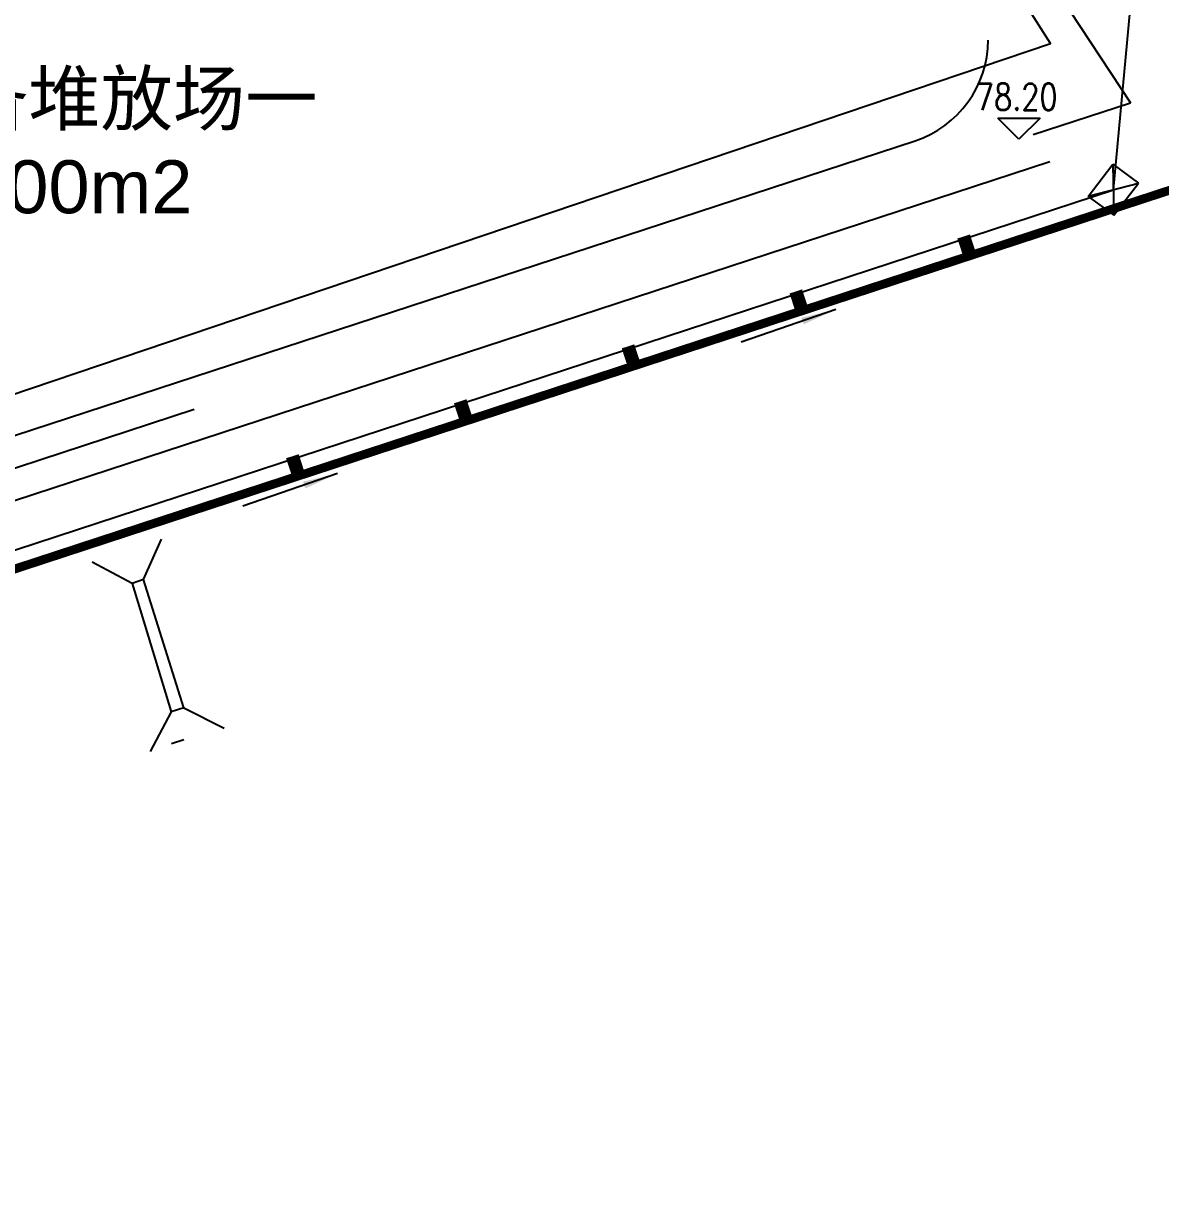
# Model space of a CAD drawing. Extents: x 532522 to 2902776, y -101917278 to 111238625.
# Drawn here: x 2902098.2 to 2902226.9, y 2548647.5 to 2548781.4 of the extents above; entities that cross this region are included whole.
import ezdxf
from ezdxf.enums import TextEntityAlignment as Align

# ---------------------------------------------------------------- set-up
doc = ezdxf.new("R2010")
doc.units = 0
doc.header["$LTSCALE"] = 1000
doc.header["$MEASUREMENT"] = 0
for name, pattern in [('DASH', [0.35, 0.25, -0.1]), ('DASHDOT', [1, 0.5, -0.25, 0, -0.25]), ('DASHED2', [9.524999999999999, 6.35, -3.175]), ('X5', [3, 2, -1])]:
    doc.linetypes.add(name, pattern=pattern)
doc.layers.get('0').update_dxf_attribs({"linetype": 'CONTINUOUS'})
for name, color, linetype in [('1', 7, 'CONTINUOUS'), ('DLSS', 4, 'CONTINUOUS'), ('NEW字', 2, 'CONTINUOUS'), ('NEW道路', 4, 'CONTINUOUS'), ('PUB_DIM', 3, 'CONTINUOUS'), ('施工临建布置', 7, 'CONTINUOUS'), ('道路', 5, 'CONTINUOUS'), ('高压线', 80, 'CONTINUOUS')]:
    doc.layers.add(name, color=color, linetype=linetype)
doc.layers.add('ASSIST', color=7, linetype='CONTINUOUS', plot=False)
doc.styles.add('DIM_FONT', font='SIMPLEX.shx', dxfattribs={"width": 0.8})
doc.styles.get("Standard").update_dxf_attribs({"font": '', "width": 1.1})
doc.styles.get('Standard').set_extended_font_data('SimSun')

# ---------------------------------------------------------------- blocks, each defined once
blk = doc.blocks.new('_ARROW')
blk.add_solid([(0, 0), (-1, 0.1), (-1, -0.1)])

msp = doc.modelspace()

# ---------------------------------------------------------------- linework, layer by layer
at = {"layer": '1', "color": 6, "linetype": 'Continuous'}
msp.add_lwpolyline([(2902168.512732797, 2548851.302258648), (2901896.318156636, 2548671.51997439), (2901896.318156636, 2548671.51997439), (2902214.465486675, 2548779.121171113)], close=True, dxfattribs=at)
at = {"layer": '1', "color": 1, "linetype": 'Continuous', "extrusion": (0.0001844192949917201, -0.04943667431242818, 0.9987772430439384), "const_width": 0.9999999999999999, "elevation": -125468.1622507031}
msp.add_lwpolyline([(2911425.311381072, 2534720.857032422), (2911729.26977647, 2534819.435459346)], dxfattribs=at)
at = {"layer": '1', "color": 3, "linetype": 'Continuous', "extrusion": (0.0001844192949917201, -0.04943667431242818, 0.9987772430439384), "const_width": 1.5, "elevation": -125468.1622507031, "flags": 128}
for points in [[(2911692.273320659, 2534809.851660755), (2911692.978556259, 2534807.673037519)], [(2911673.245420213, 2534803.69219612), (2911673.950655812, 2534801.513572883)], [(2911654.217519766, 2534797.532731484), (2911654.922755366, 2534795.354108247)], [(2911635.18961932, 2534791.373266848), (2911635.894854919, 2534789.194643612)], [(2911616.161718873, 2534785.213802212), (2911616.866954472, 2534783.035178976)]]:
    msp.add_lwpolyline(points, dxfattribs=at)
at = {"layer": 'ASSIST', "linetype": 'Continuous', "extrusion": (0.0001844192949917201, -0.04943667431242819, 0.9987772430439386)}
msp.add_line((2902114.896178304, 2548699.827818593, -12.72509285370779), (2902116.316165411, 2548700.257348204, -12.70409453540263), dxfattribs=at)
at = {"layer": 'DLSS', "linetype": 'Continuous', "extrusion": (0.0001844192949917201, -0.04943667431242819, 0.9987772430439386)}
for p, q in [((2902111.713523749, 2548718.381941454, -84.56509464365325), (2902113.780424244, 2548722.951635501, -84.33928923858187)), ((2902110.442341502, 2548717.942429875, -84.58661451750129), (2902105.922383186, 2548720.344520885, -84.46688315666896)), ((2902111.713523749, 2548718.381941454, -84.56509464365325), (2902110.442341502, 2548717.942429875, -84.58661451750129)), ((2902116.302763661, 2548703.849911326, -85.28523678740565), (2902114.882776554, 2548703.420381715, -85.3062351057108)), ((2902116.302763661, 2548703.849911326, -85.28523678740565), (2902120.878040069, 2548701.554667045, -85.39968974881127)), ((2902114.882776554, 2548703.420381715, -85.3062351057108), (2902112.477703598, 2548698.905928128, -85.52924382098587))]:
    msp.add_line(p, q, dxfattribs=at)
at = {"layer": 'DLSS', "linetype": 'X5', "extrusion": (0.0001844192949917201, -0.04943667431242819, 0.9987772430439386)}
for p, q in [((2902116.302763661, 2548703.849911326, -85.28523678740565), (2902111.713523749, 2548718.381941454, -84.56509464365325)), ((2902110.442341502, 2548717.942429875, -84.58661451750129), (2902114.882776554, 2548703.420381715, -85.3062351057108))]:
    msp.add_line(p, q, dxfattribs=at)
at = {"layer": 'NEW字', "extrusion": (0.0001844192949917201, -0.04943667431242819, 0.9987772430439386)}
for p, q in [((2902208.476586795, 2548770.671779255, -0.6406774472034158), (2902213.276586718, 2548770.671825915, -0.6415614340161119)), ((2902210.876588191, 2548768.274737161, -0.7597674612367992), (2902208.476586795, 2548770.671779255, -0.6406774472034158)), ((2902213.276586718, 2548770.671825915, -0.6415614340161119), (2902210.876588191, 2548768.274737161, -0.7597674612367992))]:
    msp.add_line(p, q, dxfattribs=at)
at = {"layer": 'NEW道路', "color": 4, "linetype": 'DASHDOT'}
msp.add_line((2902169.176458584, 2548854.796904453), (2902223.497865272, 2548772.396412882), dxfattribs=at)
at = {"layer": 'PUB_DIM', "color": 2, "linetype": 'Continuous', "extrusion": (0.0001844192949917201, -0.04943667431242818, 0.9987772430439384), "elevation": -125468.1622507031, "flags": 128}
for points in [[(2911677.772466996, 2534801.61537405), (2911667.0153857, 2534797.960909463)], [(2911621.272408405, 2534783.225325088), (2911610.51532711, 2534779.570860501)]]:
    msp.add_lwpolyline(points, dxfattribs=at)
at = {"layer": '道路', "color": 4, "linetype": 'DASH', "extrusion": (0.0001844192949917201, -0.04943667431242819, 0.9987772430439386)}
msp.add_line((2901879.872840133, 2548659.908706553, -6.062464054224023), (2902223.497865272, 2548772.396412882), dxfattribs=at)
at = {"layer": '道路', "color": 4, "linetype": 'Continuous', "extrusion": (0.0001844192949917201, -0.04943667431242819, 0.9987772430439386)}
for p, q in [((2901882.039034255, 2548664.296606063, -5.845675303286524), (2902199.114258682, 2548768.102631453, -0.7661143552633876)), ((2901879.199376022, 2548656.00950612, -6.255339195754277), (2902214.376588132, 2548765.741870904, -0.8857834999954503))]:
    msp.add_line(p, q, dxfattribs=at)
msp.add_arc((2911683.121578473, 2534832.152443536, -125468.1622507031), 12, 287.9345193826157, 359.7865253199275, dxfattribs=at)
at = {"layer": '高压线', "color": 5, "linetype": 'Continuous', "extrusion": (0.0001844192949917201, -0.04943667431242819, 0.9987772430439386)}
for p, q in [((2902221.563732654, 2548762.54477167, -1.045358022523389), (2902234.726289, 2548903.921940066, 5.949985181881159)), ((2902218.717051906, 2548761.79588504, -1.081900186310246), (2902221.517315229, 2548765.431203927, -0.9024791447367898)), ((2902221.517315229, 2548765.431203927, -0.9024791447367898), (2902224.396337183, 2548763.293429796, -1.008824570006313)), ((2902221.517315229, 2548765.431203927, -0.9024791447367898), (2902221.610073952, 2548759.663073354, -1.18800256951437)), ((2901870.874593973, 2548647.503246082, -6.674838097625063), (2902221.563732654, 2548762.54477167, -1.045358022523389)), ((2902218.72885769, 2548761.802476835, -1.08157609081101), (2902224.403264639, 2548763.288285919, -1.009080456631826)), ((2902221.605314123, 2548759.671928737, -1.187563373978992), (2902224.396337183, 2548763.293429796, -1.008824570006313)), ((2902218.714588059, 2548761.798496789, -1.081770457093749), (2902221.605314123, 2548759.671928737, -1.187563373978992))]:
    msp.add_line(p, q, dxfattribs=at)

# ---------------------------------------------------------------- block references
at = {"layer": 'PUB_DIM', "color": 2, "linetype": 'Continuous', "extrusion": (0.0001844192949917201, -0.04943667431242819, 0.9987772430439386), "xscale": 4, "yscale": 4, "zscale": 4, "rotation": 18.76398070492719}
for p in [(2911677.772466997, 2534801.615374051, -125468.1622507032), (2911621.272408406, 2534783.225325089, -125468.1622507032)]:
    msp.add_blockref('_ARROW', p, dxfattribs=at)

# ---------------------------------------------------------------- texts
at = {"layer": 'NEW字', "extrusion": (0.0001844192949917201, -0.04943667431242819, 0.9987772430439386), "style": 'DIM_FONT', "width": 0.8}
msp.add_text('78.20', height=3, rotation=359.7865599615661, dxfattribs=at).set_placement((2911698.346189951, 2534825.661880175, -125468.1622507031), align=Align.MIDDLE)
at = {"layer": '施工临建布置', "color": 6, "linetype": 'DASHED2', "insert": (2902082.32423564, 2548775.884213815, 0.1742410578153795), "char_height": 5.999999999999999, "width": 57.57432793496787, "attachment_point": 1}
msp.add_mtext('{\\fKaiTi_GB2312|b0|i0|c134|p49;设备堆放场一\\fArial|b0|i0|c0|p32;14000m2}', dxfattribs=at)

doc.saveas('drawing.dxf')
